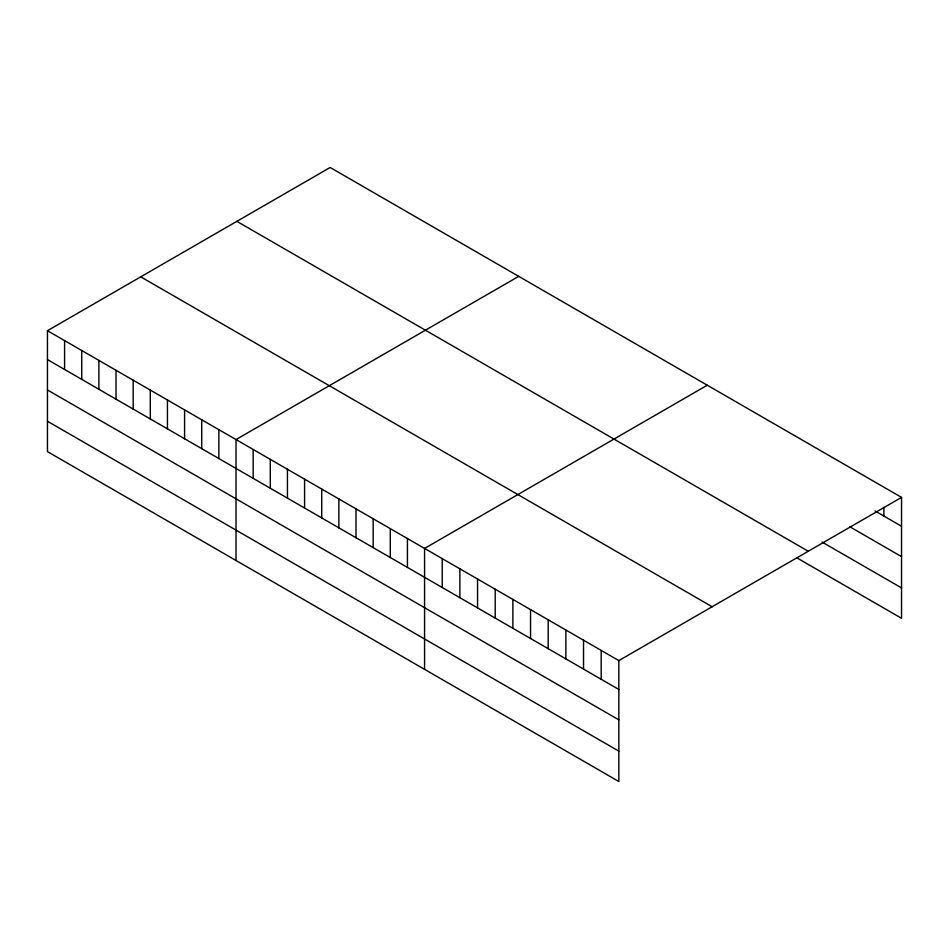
<?xml version="1.0" encoding="UTF-8"?>
<svg xmlns="http://www.w3.org/2000/svg" width="949" height="949" viewBox="0 0 949 949"><rect width="100%" height="100%" fill="white"/><g stroke="black" fill="none" stroke-linecap="round" stroke-linejoin="round"><path stroke-width="1.42" d="M47.45 330.703L618.843 660.599L618.843 781.513L47.45 451.617L47.45 330.703L330.157 167.487L901.55 497.383L901.55 618.297L796.84 557.846M518.712 276.349L236.016 439.565L236.016 560.491M707.278 385.211L424.571 548.427L424.571 669.353M618.843 660.599L901.55 497.383M875.061 510.965L901.55 526.256M849.829 526.766L901.55 556.636M822.071 542.045L901.55 587.929M236.859 221.342L808.263 551.239M140.737 276.835L712.141 606.731M47.45 359.576L618.843 689.472M47.45 389.956L618.843 719.852M47.45 421.249L618.843 751.145M883.887 507.395L883.887 516.054M601.18 650.397L601.18 679.282M583.528 640.195L583.528 669.081M565.865 630.006L565.865 658.879M548.202 619.804L548.202 648.689M530.538 609.614L530.538 638.487M512.875 599.412L512.875 628.297M495.212 589.222L495.212 618.096M477.561 579.02L477.561 607.906M459.897 568.819L459.897 597.704M442.234 558.629L442.234 587.502M407.429 538.534L407.429 567.419M390.288 528.64L390.288 557.514M373.147 518.735L373.147 547.62M356.005 508.842L356.005 537.727M338.864 498.949L338.864 527.822M321.723 489.055L321.723 517.929M304.582 479.15L304.582 508.035M287.44 469.257L287.44 498.142M270.299 459.363L270.299 488.237M253.158 449.458L253.158 478.343M218.863 429.672L218.863 458.545M201.722 419.778L201.722 448.652M184.581 409.873L184.581 438.758M167.439 399.98L167.439 428.853M150.298 390.086L150.298 418.96M133.157 380.181L133.157 409.066M116.015 370.288L116.015 399.173M98.874 360.395L98.874 389.268M81.733 350.489L81.733 379.375M64.591 340.596L64.591 369.481"/></g></svg>
